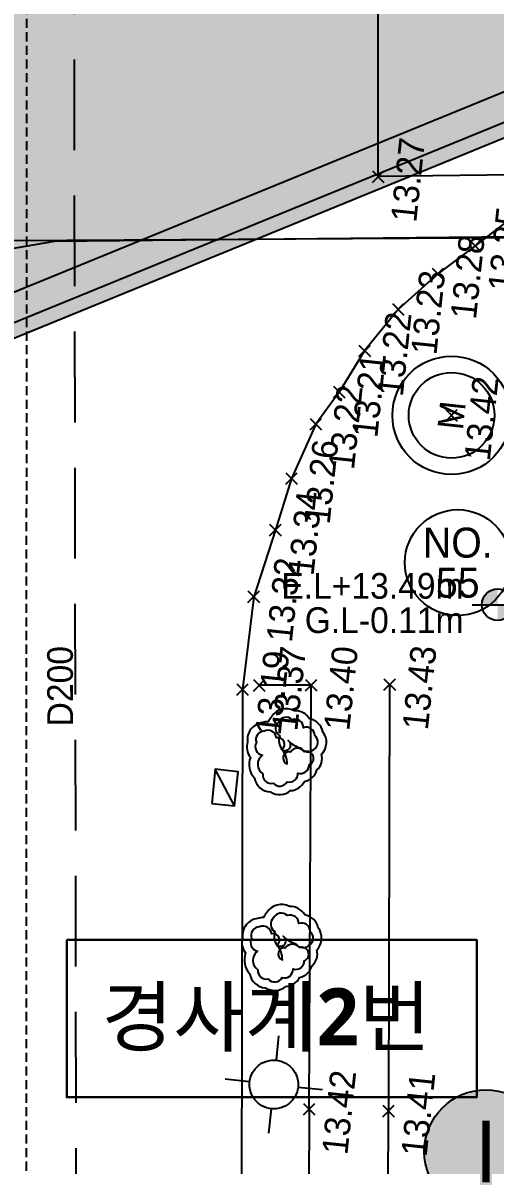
# Model space of a CAD drawing. Header units: millimetres. Extents: x 1073475 to 2890243, y -1340830 to -367733.
# Drawn here: x 2496583 to 2504853, y -411214 to -391222 of the extents above; entities that cross this region are included whole.
import ezdxf
from ezdxf.enums import TextEntityAlignment as Align
from ezdxf.xclip import XClip

# ---------------------------------------------------------------- set-up
doc = ezdxf.new("R2010")
doc.units = ezdxf.units.MM
doc.header["$LTSCALE"] = 50
doc.header["$XCLIPFRAME"] = 2
doc.header["$PDMODE"] = 3
doc.header["$PDSIZE"] = 100
doc.linetypes.add('E-DIGLN01', pattern=[2, 0.9, -0.2, 0.9])
doc.linetypes.add('HIDDEN2', pattern=[4.7625, 3.175, -1.5875])
for name, color, linetype in [('CS-CONC-MAJR', 4, 'Continuous'), ('CS-EXCV', 3, 'E-DIGLN01'), ('NO', 2, 'Continuous'), ('가로등', 1, 'Continuous'), ('계측기 지중경사계', 97, 'Continuous'), ('구조물', 7, 'Continuous'), ('단면', 4, 'Continuous'), ('도로', 1, 'Continuous'), ('맨홀', 1, 'Continuous'), ('상수도맨홀', 1, 'Continuous'), ('우수받이', 5, 'Continuous'), ('자전거전용도로', 7, 'Continuous'), ('조경', 3, 'Continuous'), ('지하지장물_상수관로', 5, 'HIDDEN2'), ('지하지장물_열수송관로', 6, 'HIDDEN2'), ('지하지장물_통신관로', 7, 'HIDDEN2'), ('차선', 7, 'HIDDEN2'), ('측량점_높이', 8, 'Continuous'), ('측량점_심볼', 7, 'Continuous'), ('현황', 9, 'Continuous'), ('현황레벨', 7, 'Continuous'), ('화단경계', 3, 'Continuous'), ('횡단보도', 40, 'Continuous')]:
    doc.layers.add(name, color=color, linetype=linetype)
doc.styles.get("Standard").update_dxf_attribs({"font": ''})
doc.styles.add('굴림체', font='')
doc.styles.add('돋움', font='')
doc.styles.add('로고', font='malgunbd.ttf')
doc.styles.get('Standard').set_extended_font_data('Dotum')
doc.styles.get('굴림체').set_extended_font_data('Dotum')
doc.styles.get('돋움').set_extended_font_data('Dotum')
doc.linetypes.add('CFZ008', pattern='A,0.9,-0.2,[106,KHCLINE.shx,S=0.00606,R=180,X=0,Y=0],0.9', length=2)
doc.linetypes.add('KT_LINE', pattern='A,12.7,-5.08,["KT",Standard,S=2.54,R=0,X=-2.54,Y=-1.27],-6.35', length=24.13)
doc.linetypes.add('WATER_LINE', pattern='A,12.7,-5.08,["WATER",Standard,S=2.54,R=0,X=-2.54,Y=-1.27],-6.35', length=24.13)

# ---------------------------------------------------------------- blocks, each defined once
blk = doc.blocks.new('A$599346786921')
at = {"layer": '구조물', "ltscale": 0.2}
h = blk.add_hatch(color=254, dxfattribs=at)
h.dxf.hatch_style = 1
h.set_gradient(color1=(214, 214, 214), color2=(214, 214, 214))
h.paths.add_polyline_path([(189880, 4043), (128969, 153101), (129119, 153162), (47790, 352186), (48127, 352323), (40199, 371724), (39821, 372650), (39443, 373575), (39065, 374501), (38687, 375426), (38309, 376351), (37931, 377276), (37554, 378201), (37177, 379126), (36800, 380051), (36423, 380975), (36047, 381900), (35671, 382825), (35295, 383749), (34920, 384674), (34545, 385599), (34170, 386523), (33796, 387448), (33422, 388373), (33049, 389297), (32676, 390222), (32304, 391147), (31932, 392072), (31561, 392997), (31190, 393922), (30821, 394847), (30451, 395772), (30083, 396697), (29715, 397623), (29347, 398548), (28981, 399474), (28615, 400400), (28250, 401326), (27886, 402252), (27523, 403178), (27160, 404105), (26798, 405031), (26438, 405958), (26078, 406885), (25719, 407812), (25360, 408742), (25003, 409670), (24647, 410598), (24292, 411526), (23938, 412455), (23585, 413383), (23233, 414312), (22883, 415241), (22533, 416171), (22185, 417101), (21838, 418031), (21492, 418961), (21147, 419892), (20804, 420823), (20462, 421754), (20121, 422686), (19782, 423618), (19443, 424550), (19107, 425482), (18771, 426415), (18438, 427349), (18105, 428282), (17774, 429216), (17445, 430151), (17117, 431086), (16791, 432021), (16466, 432956), (16143, 433892), (15821, 434829), (15501, 435766), (15183, 436703), (14866, 437640), (14551, 438579), (14238, 439517), (13927, 440456), (13617, 441395), (13310, 442335), (13004, 443275), (12700, 444216), (12398, 445157), (12097, 446099), (11799, 447041), (11503, 447983), (11339, 448506), (0, 445440), (302, 444474), (605, 443509), (911, 442544), (1218, 441580), (1527, 440617), (1838, 439655), (2151, 438693), (2466, 437732), (2782, 436772), (3100, 435812), (3420, 434854), (3742, 433896), (4065, 432938), (4390, 431982), (4716, 431026), (5044, 430071), (5374, 429116), (5705, 428162), (6037, 427209), (6372, 426257), (6707, 425305), (7044, 424354), (7382, 423404), (7722, 422454), (8063, 421505), (8406, 420556), (8750, 419608), (9095, 418661), (9441, 417714), (9788, 416768), (10137, 415823), (10487, 414878), (10838, 413933), (11190, 412990), (11544, 412047), (11898, 411104), (12253, 410162), (12610, 409221), (12967, 408280), (13326, 407339), (13685, 406399), (14046, 405460), (14407, 404521), (14768, 403585), (15131, 402648), (15495, 401710), (15860, 400773), (16225, 399837), (16592, 398901), (16959, 397965), (17326, 397030), (17695, 396095), (18064, 395161), (18434, 394227), (18804, 393294), (19175, 392360), (19547, 391428), (19919, 390496), (20292, 389564), (20665, 388632), (21038, 387701), (21412, 386770), (21787, 385839), (22162, 384909), (22537, 383979), (22913, 383050), (23289, 382120), (23665, 381191), (24042, 380263), (24419, 379334), (24796, 378406), (25174, 377478), (25551, 376550), (25929, 375623), (26307, 374695), (26685, 373768), (27063, 372842), (27441, 371915), (27820, 370988), (28198, 370062), (28576, 369136), (28955, 368210), (29333, 367284), (37261, 347883), (37598, 348021), (118926, 148997), (119075, 149057), (179985, 0)])
at = {"layer": 'CS-CONC-MAJR'}
for points in [[(38008, 348999), (119337, 149975)], [(37735, 348347), (119063, 149323)]]:
    blk.add_lwpolyline(points, dxfattribs=at)
at = {"layer": 'CS-EXCV', "linetype": 'CFZ008', "ltscale": 5, "flags": 128}
blk.add_lwpolyline([(189880, 4043), (128969, 153101), (129119, 153162), (47790, 352186), (48127, 352323), (40199, 371724), (39821, 372650), (39443, 373575), (39065, 374501), (38687, 375426), (38309, 376351), (37931, 377276), (37554, 378201), (37177, 379126), (36800, 380051), (36423, 380975), (36047, 381900), (35671, 382825), (35295, 383749), (34920, 384674), (34545, 385599), (34170, 386523), (33796, 387448), (33422, 388373), (33049, 389297), (32676, 390222), (32304, 391147), (31932, 392072), (31561, 392997), (31190, 393922), (30821, 394847), (30451, 395772), (30083, 396697), (29715, 397623), (29347, 398548), (28981, 399474), (28615, 400400), (28250, 401326), (27886, 402252), (27523, 403178), (27160, 404105), (26798, 405031), (26438, 405958), (26078, 406885), (25719, 407812), (25360, 408742), (25003, 409670), (24647, 410598), (24292, 411526), (23938, 412455), (23585, 413383), (23233, 414312), (22883, 415241), (22533, 416171), (22185, 417101), (21838, 418031), (21492, 418961), (21147, 419892), (20804, 420823), (20462, 421754), (20121, 422686), (19782, 423618), (19443, 424550), (19107, 425482), (18771, 426415), (18438, 427349), (18105, 428282), (17774, 429216), (17445, 430151), (17117, 431086), (16791, 432021), (16466, 432956), (16143, 433892), (15821, 434829), (15501, 435766), (15183, 436703), (14866, 437640), (14551, 438579), (14238, 439517), (13927, 440456), (13617, 441395), (13310, 442335), (13004, 443275), (12700, 444216), (12398, 445157), (12097, 446099), (11799, 447041), (11503, 447983), (11339, 448506), (0, 445440), (302, 444474), (605, 443509), (911, 442544), (1218, 441580), (1527, 440617), (1838, 439655), (2151, 438693), (2466, 437732), (2782, 436772), (3100, 435812), (3420, 434854), (3742, 433896), (4065, 432938), (4390, 431982), (4716, 431026), (5044, 430071), (5374, 429116), (5705, 428162), (6037, 427209), (6372, 426257), (6707, 425305), (7044, 424354), (7382, 423404), (7722, 422454), (8063, 421505), (8406, 420556), (8750, 419608), (9095, 418661), (9441, 417714), (9788, 416768), (10137, 415823), (10487, 414878), (10838, 413933), (11190, 412990), (11544, 412047), (11898, 411104), (12253, 410162), (12610, 409221), (12967, 408280), (13326, 407339), (13685, 406399), (14046, 405460), (14407, 404521), (14768, 403585), (15131, 402648), (15495, 401710), (15860, 400773), (16225, 399837), (16592, 398901), (16959, 397965), (17326, 397030), (17695, 396095), (18064, 395161), (18434, 394227), (18804, 393294), (19175, 392360), (19547, 391428), (19919, 390496), (20292, 389564), (20665, 388632), (21038, 387701), (21412, 386770), (21787, 385839), (22162, 384909), (22537, 383979), (22913, 383050), (23289, 382120), (23665, 381191), (24042, 380263), (24419, 379334), (24796, 378406), (25174, 377478), (25551, 376550), (25929, 375623), (26307, 374695), (26685, 373768), (27063, 372842), (27441, 371915), (27820, 370988), (28198, 370062), (28576, 369136), (28955, 368210), (29333, 367284), (37261, 347883), (37598, 348021), (118926, 148997), (119075, 149057), (179985, 0)], close=True, dxfattribs=at)
blk = doc.blocks.new('A$405090834614')
at = {"layer": '가로등', "color": 251, "linetype": 'Continuous'}
for p, q in [((152247, 159106), (152247, 159535)), ((151819, 158678), (151390, 158678)), ((152676, 158678), (153104, 158678)), ((152247, 158249), (152247, 157821))]:
    blk.add_line(p, q, dxfattribs=at)
blk.add_ellipse((152247, 158678), major_axis=(303, 303), ratio=1, start_param=5.497787, end_param=11.780972, dxfattribs=at)
at = {"layer": '도로', "color": 251}
for p, q in [((159062, 159953), (148322, 158834)), ((160699, 159928), (159062, 159953)), ((161900, 159674), (160699, 159928)), ((162825, 159489), (161900, 159674)), ((163818, 159166), (162825, 159489)), ((164419, 158819), (163818, 159166)), ((165181, 158450), (164419, 158819)), ((165967, 157942), (165181, 158450)), ((166660, 157319), (165967, 157942)), ((167214, 156718), (166660, 157319)), ((167677, 156233), (167214, 156718))]:
    blk.add_line(p, q, dxfattribs=at)
at = {"layer": '맨홀', "color": 251}
for radius in [1036, 750]:
    blk.add_circle((164221, 156817), radius, dxfattribs=at)
at = {"layer": '우수받이', "color": 251}
blk.add_lwpolyline([(157024, 160278), (157024, 159878), (157624, 159878), (157624, 160278)], close=True, dxfattribs=at)
blk.add_lwpolyline([(157024, 159878), (157624, 160278)], dxfattribs=at)
at = {"layer": '자전거전용도로', "color": 251}
for p in [(159423, 157399), (140415, 155454), (151998, 156633)]:
    blk.add_line(p, (151998, 156633), dxfattribs=at)
at = {"layer": '조경', "color": 251}
for points in [[(157546, 159580, 0.346815), (157332, 159278, 0.330985), (157392, 158927, 0.257815), (157574, 158703, 0.268393), (157800, 158508, 0.287741), (158084, 158456, 0.374085), (158475, 158472, 0.296108), (158675, 158728, 0.276004), (158790, 159011, 0.397465), (158644, 159394, 0.08978), (158550, 159443, 0.089366), (158523, 159545, 0.417873), (158161, 159768, 0.244957), (157897, 159689, 0.283849)], [(157632, 159442, 0.520567), (157490, 159244, 0.520567), (157540, 159006, 0.520567), (157710, 158833, 0.520567), (157875, 158654, 0.997573), (158093, 158761, 0.520567), (158064, 159002, 0.940956), (157852, 159037, 0.176046), (158095, 159154, 1.063971), (158260, 159065, 0.138397), (158154, 158829, 0.467806), (158151, 158601, 0.520567), (158394, 158607, 0.520567), (158511, 158819, 0.520567), (158628, 159031, 0.520567), (158564, 159265, 0.520567), (158326, 159218, 0.258914), (158095, 159154, 0.824029), (158283, 159273, 0.520567), (158379, 159495, 0.520567), (158165, 159611, 0.520567), (157957, 159485, 0.520567), (157632, 159442)], [(154129, 159302, 0.346815), (153915, 159001, 0.330985), (153975, 158649, 0.257815), (154157, 158425, 0.268393), (154383, 158230, 0.287741), (154667, 158178, 0.374085), (155058, 158195, 0.296108), (155258, 158451, 0.276004), (155373, 158734, 0.397465), (155227, 159117, 0.08978), (155133, 159166, 0.089366), (155106, 159268, 0.417873), (154744, 159491, 0.244957), (154480, 159411, 0.283849)], [(154215, 159165, 0.520567), (154073, 158967, 0.520567), (154123, 158728, 0.520567), (154293, 158556, 0.520567), (154458, 158377, 0.997573), (154676, 158484, 0.520567), (154647, 158724, 0.940956), (154435, 158759, 0.176046), (154678, 158877, 1.063971), (154843, 158788, 0.138397), (154737, 158552, 0.467806), (154734, 158323, 0.520567), (154977, 158329, 0.520567), (155094, 158541, 0.520567), (155211, 158753, 0.520567), (155147, 158988, 0.520567), (154909, 158940, 0.258914), (154678, 158877, 0.824029), (154865, 158996, 0.520567), (154962, 159218, 0.520567), (154748, 159333, 0.520567), (154540, 159208, 0.520567), (154215, 159165)]]:
    blk.add_lwpolyline(points, format="xyb", close=True, dxfattribs=at)
at = {"layer": '지하지장물_상수관로', "color": 251, "linetype": 'WATER_LINE', "ltscale": 3}
blk.add_lwpolyline([(165003, 177754), (176543, 74656), (179909, 44130), (180541, 14655)], dxfattribs=at)
at = {"layer": '지하지장물_열수송관로', "color": 251, "ltscale": 10}
blk.add_lwpolyline([(216367, 190058), (198477, 187793), (198622, 185962), (196548, 185528), (196500, 184227), (192401, 184034), (193108, 166565), (46886, 150822)], dxfattribs=at)
at = {"layer": '지하지장물_통신관로', "color": 251, "linetype": 'KT_LINE', "ltscale": 3}
blk.add_lwpolyline([(179973, 22140), (178340, 57330), (174617, 92638), (167709, 153756), (166514, 164057), (162819, 177078), (146292, 175121), (136183, 173575), (130490, 179990), (129558, 186301)], dxfattribs=at)
at = {"layer": '차선', "color": 251}
blk.add_line((212341, 169387), (137441, 161475), dxfattribs=at)
at = {"layer": '측량점_심볼', "color": 251}
for p in [(159062, 159953), (160699, 159928), (159167, 159671), (161900, 159674), (162825, 159489), (163818, 159166), (159267, 158766), (164419, 158819), (168239, 158538), (165181, 158450), (151883, 158016), (165967, 157942), (159423, 157399), (166660, 157319), (164221, 156817), (151998, 156633), (167214, 156718)]:
    blk.add_point(p, dxfattribs=at)
at = {"layer": '화단경계', "color": 251}
for p, q in [((159267, 158766), (159167, 159671)), ((151883, 158016), (159267, 158766)), ((151883, 158016), (140273, 156812))]:
    blk.add_line(p, q, dxfattribs=at)
at = {"layer": '횡단보도', "color": 251}
for p, q in [((168239, 158538), (176536, 159406)), ((168520, 156166), (168239, 158538))]:
    blk.add_line(p, q, dxfattribs=at)
at = {"layer": '상수도맨홀', "color": 251, "style": '굴림체'}
blk.add_text('M', height=450, dxfattribs=at).set_placement((164221, 156817), align=Align.MIDDLE)
at = {"layer": '지하지장물_열수송관로', "color": 251, "style": '굴림체'}
blk.add_text('D200', height=450, rotation=6.1951, dxfattribs=at).set_placement((159507, 162986), align=Align.RIGHT)
at = {"layer": '측량점_높이', "color": 251, "style": '굴림체'}
for s, p in [('13.19', (159062, 159653)), ('13.32', (160699, 159628)), ('13.37', (159167, 159371)), ('13.34', (161900, 159374)), ('13.26', (162825, 159189)), ('13.22', (163818, 158866)), ('13.40', (159267, 158466)), ('13.21', (164419, 158519)), ('13.22', (165181, 158150)), ('13.27', (168239, 158238)), ('13.42', (151883, 157716)), ('13.23', (165967, 157642)), ('13.43', (159423, 157099)), ('13.28', (166660, 157019)), ('13.41', (151998, 156333)), ('13.42', (164221, 156517)), ('13.25', (167214, 156418))]:
    blk.add_text(s, height=450, dxfattribs=at).set_placement(p, align=Align.TOP_CENTER)
blk = doc.blocks.new('A$412942629171')
at = {"layer": '계측기 지중경사계'}
blk.add_hatch(color=254, dxfattribs=at).paths.add_polyline_path([(-720, -720, 1), (720, -720, 1)])
blk.add_circle((0, -720), 720, dxfattribs=at)
at = {"layer": '계측기 지중경사계', "style": '돋움'}
blk.add_text('I', height=720, dxfattribs=at).set_placement((0, -720), align=Align.MIDDLE_CENTER)
blk = doc.blocks.new('A$C7A8C1D28')
at = {"layer": '현황레벨'}
h = blk.add_hatch(color=8, dxfattribs=at)
h.paths.add_polyline_path([(-71073, -20522, 0.414214), (-71350, -20799), (-71073, -20799)])
h.paths.add_polyline_path([(-71073, -20799), (-71073, -21076, 0.414214), (-70796, -20799)])
at = {"layer": 'NO', "color": 8}
blk.add_circle((-71770, -20062), 927, dxfattribs=at)
at = {"layer": '현황레벨', "color": 8}
blk.add_line((-71519, -20799), (-70627, -20799), dxfattribs=at)
blk.add_circle((-71073, -20799), 277, dxfattribs=at)
at = {"layer": 'NO', "color": 8, "style": '돋움'}
for s, p in [('NO.', (-71770, -19712)), ('55', (-71770, -20412))]:
    blk.add_text(s, height=525, dxfattribs=at).set_placement(p, align=Align.MIDDLE_CENTER)
at = {"layer": '현황레벨', "color": 8, "style": '돋움'}
for s, p in [('E.L+13.49m', (-71669, -20469)), ('G.L-0.11m', (-71669, -21069))]:
    blk.add_text(s, height=450, dxfattribs=at).set_placement(p, align=Align.MIDDLE_RIGHT)

msp = doc.modelspace()

# ---------------------------------------------------------------- linework, layer by layer
at = {"layer": '단면', "color": 5, "linetype": 'WATER_LINE', "lineweight": 30, "ltscale": 0.2}
msp.add_lwpolyline([(2497350.6, -407272.6), (2504532, -407272.6), (2504532, -410026.7), (2497350.6, -410026.7)], close=True, dxfattribs=at)

# ---------------------------------------------------------------- block references
ref = msp.add_blockref('A$599346786921', (2835663.1, -437926.2), dxfattribs=dict(rotation=89.99999999999997))
XClip(ref).set_block_clipping_path([(-16206.8299571348, 262317.343997824), (67493.1699649135, 367897.631078836)])
ref = msp.add_blockref('A$405090834614', (2642714.3, -577934.3), dxfattribs=dict(rotation=83.9464212542183))
XClip(ref).set_block_clipping_path([(104661.0409256864, 187029.200860789), (115795.371209384, 82037.659728932), (199028.6359362481, 90864.5294945205), (187894.3056525505, 195856.0706263776)])
at = {"layer": 'NO', "ltscale": 0.2}
msp.add_blockref('A$C7A8C1D28', (2575968.8, -380607), dxfattribs=at)
at = {"layer": '계측기 지중경사계', "xscale": 1.5, "yscale": 1.5, "zscale": 1.5}
msp.add_blockref('A$412942629171', (2504692.4, -409894.9), dxfattribs=at)

# ---------------------------------------------------------------- texts
at = {"layer": '현황', "color": 5, "style": '로고'}
msp.add_text('경사계2번', height=1000, dxfattribs=at).set_placement((2500843.7, -408607.9), align=Align.MIDDLE)

doc.saveas('drawing.dxf')
